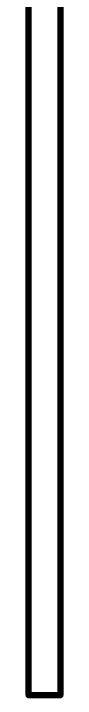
# Model space of a CAD drawing. Header units: millimetres. Extents: x 0 to 841, y 0 to 2540.
# Drawn here: x 432.7 to 436.3, y 2250.7 to 2315.5 of the extents above; entities that cross this region are included whole.
import ezdxf

# ---------------------------------------------------------------- set-up
doc = ezdxf.new("R2010")
doc.units = ezdxf.units.MM
doc.layers.add('Mechanical12', color=56, linetype='Continuous')

# ---------------------------------------------------------------- blocks, each defined once
blk = doc.blocks.new('BOASVIEW_____________________2_0_0_0_B_2')
at = {"layer": 'Mechanical12', "const_width": 0.6}
for points in [[(0, -210), (0, 0)], [(3, -210), (3, 0)], [(0, -210), (3, -210)], [(0, -210), (3, -210)]]:
    blk.add_lwpolyline(points, dxfattribs=at)
at = {"layer": 'Mechanical12', "const_width": 0.3}
for points in [[(-0.15, -210, 1), (0.15, -210, 1)], [(-0.15, -210, 1), (0.15, -210, 1)], [(-0.15, -210, 1), (0.15, -210, 1)], [(2.85, -210, 1), (3.15, -210, 1)], [(2.85, -210, 1), (3.15, -210, 1)], [(2.85, -210, 1), (3.15, -210, 1)]]:
    blk.add_lwpolyline(points, format="xyb", close=True, dxfattribs=at)

msp = doc.modelspace()

# ---------------------------------------------------------------- block references
msp.add_blockref('BOASVIEW_____________________2_0_0_0_B_2', (433, 2461))

doc.saveas('drawing.dxf')
